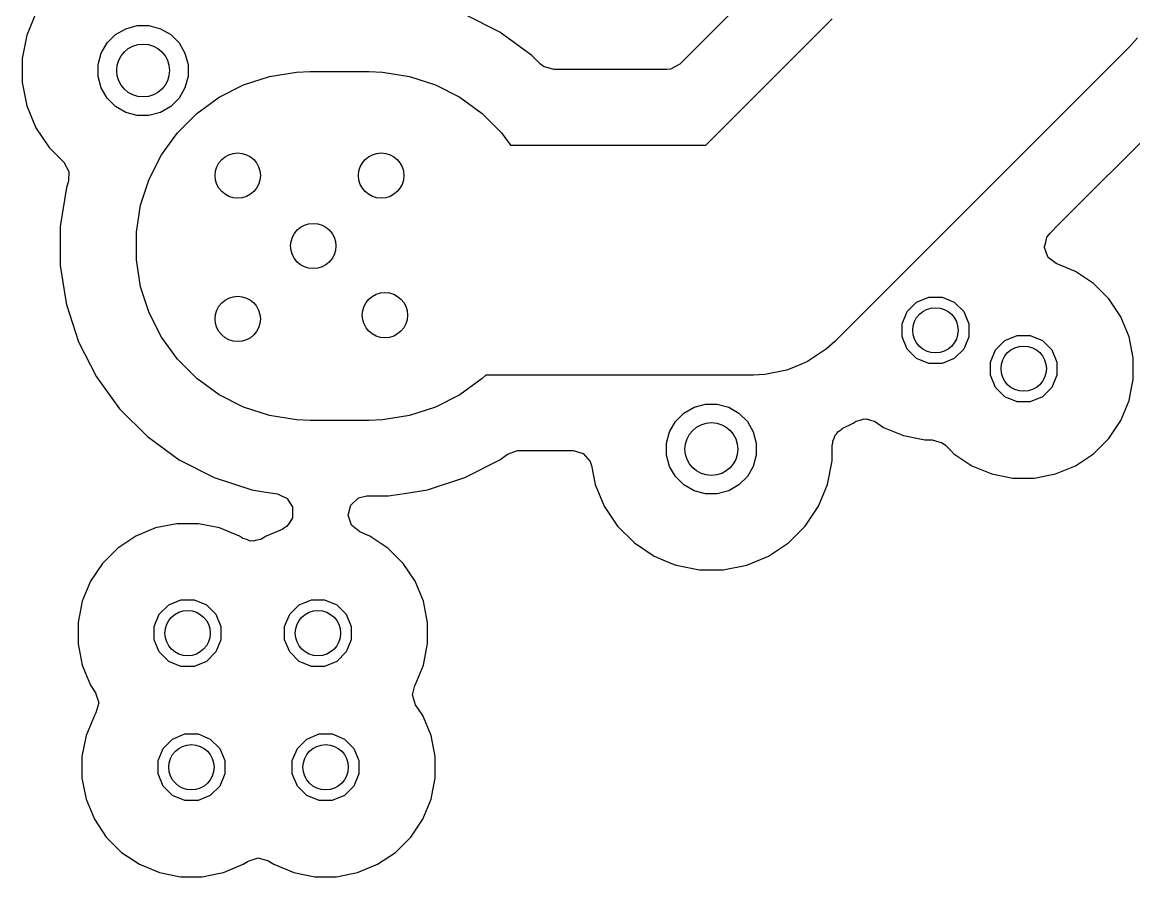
# Model space of a CAD drawing. Header units: inches. Extents: x 5.12 to 6.15, y -4.12 to -1.79.
# Drawn here: x 5.5639 to 5.8537, y -3.4566 to -3.2336 of the extents above; entities that cross this region are included whole.
import ezdxf

# ---------------------------------------------------------------- set-up
doc = ezdxf.new("R2010")
doc.units = ezdxf.units.IN
doc.header["$MEASUREMENT"] = 0
doc.layers.add('In2.Cu', color=33, linetype='CONTINUOUS', true_color=0xce7d2c)

msp = doc.modelspace()

# ---------------------------------------------------------------- linework, layer by layer
at = {"layer": 'In2.Cu', "linetype": 'CONTINUOUS'}
for p, q in [((5.56747, -3.23129), (5.5651, -3.23703)), ((5.74902, -3.23089), (5.73537, -3.24453)), ((5.68843, -3.23623), (5.67929, -3.23157)), ((5.7421, -3.26567), (5.77505, -3.23272)), ((5.5651, -3.23703), (5.56389, -3.24312)), ((5.5651, -3.23703), (5.5651, -3.23703)), ((5.58603, -3.23903), (5.58821, -3.23685)), ((5.58821, -3.23685), (5.59088, -3.23531)), ((5.59088, -3.23531), (5.59386, -3.23451)), ((5.59386, -3.23451), (5.59694, -3.23451)), ((5.59694, -3.23451), (5.59992, -3.23531)), ((5.59992, -3.23531), (5.60259, -3.23685)), ((5.60259, -3.23685), (5.60477, -3.23903)), ((5.69674, -3.24226), (5.68843, -3.23623)), ((5.58449, -3.2417), (5.58603, -3.23903)), ((5.60477, -3.23903), (5.60631, -3.2417)), ((5.85271, -3.23991), (5.81747, -3.27515)), ((5.85469, -3.23773), (5.85271, -3.23991)), ((5.58369, -3.24468), (5.58449, -3.2417)), ((5.60631, -3.2417), (5.60711, -3.24468)), ((5.69901, -3.24453), (5.69674, -3.24226)), ((5.69674, -3.24226), (5.69674, -3.24226)), ((5.56389, -3.24312), (5.56389, -3.24933)), ((5.58369, -3.24776), (5.58369, -3.24468)), ((5.60711, -3.24468), (5.60711, -3.24776)), ((5.69982, -3.24519), (5.69901, -3.24453)), ((5.70246, -3.24596), (5.69982, -3.24519)), ((5.73192, -3.24596), (5.70246, -3.24596)), ((5.73295, -3.24585), (5.73192, -3.24596)), ((5.73537, -3.24453), (5.73295, -3.24585)), ((5.58449, -3.25074), (5.58369, -3.24776)), ((5.60711, -3.24776), (5.60631, -3.25074)), ((5.62159, -3.24996), (5.62838, -3.24776)), ((5.62838, -3.24776), (5.63543, -3.24664)), ((5.63543, -3.24664), (5.639, -3.2465)), ((5.639, -3.2465), (5.63976, -3.2465)), ((5.63976, -3.2465), (5.65426, -3.2465)), ((5.65426, -3.2465), (5.65783, -3.24664)), ((5.65783, -3.24664), (5.66488, -3.24776)), ((5.66488, -3.24776), (5.67167, -3.24996)), ((5.56389, -3.24933), (5.5651, -3.25541)), ((5.58603, -3.25341), (5.58449, -3.25074)), ((5.60631, -3.25074), (5.60477, -3.25341)), ((5.61523, -3.2532), (5.62159, -3.24996)), ((5.67167, -3.24996), (5.67803, -3.2532)), ((5.58821, -3.25559), (5.58603, -3.25341)), ((5.60477, -3.25341), (5.60259, -3.25559)), ((5.60945, -3.2574), (5.61523, -3.2532)), ((5.67803, -3.2532), (5.68381, -3.2574)), ((5.5651, -3.25541), (5.5651, -3.25542)), ((5.5651, -3.25542), (5.56747, -3.26115)), ((5.59088, -3.25713), (5.58821, -3.25559)), ((5.59386, -3.25793), (5.59088, -3.25713)), ((5.59992, -3.25713), (5.59694, -3.25793)), ((5.60259, -3.25559), (5.59992, -3.25713)), ((5.6044, -3.26245), (5.60945, -3.2574)), ((5.68381, -3.2574), (5.68886, -3.26245)), ((5.83417, -3.28632), (5.86421, -3.25628)), ((5.59694, -3.25793), (5.59386, -3.25793)), ((5.56747, -3.26115), (5.56747, -3.26115)), ((5.56747, -3.26115), (5.57092, -3.26631)), ((5.6002, -3.26823), (5.6044, -3.26245)), ((5.68886, -3.26245), (5.6912, -3.26567)), ((5.6912, -3.26567), (5.7421, -3.26567)), ((5.57092, -3.26631), (5.57092, -3.26631)), ((5.57092, -3.26631), (5.57474, -3.27013)), ((5.59696, -3.27459), (5.6002, -3.26823)), ((5.57474, -3.27013), (5.57606, -3.27255)), ((5.57606, -3.27255), (5.57593, -3.27509)), ((5.59476, -3.28138), (5.59696, -3.27459)), ((5.5754, -3.27673), (5.5738, -3.28687)), ((5.57593, -3.27509), (5.5754, -3.27673)), ((5.81747, -3.27515), (5.77574, -3.31688)), ((5.81747, -3.27515), (5.81747, -3.27515)), ((5.59364, -3.28843), (5.59476, -3.28138)), ((5.83187, -3.28862), (5.83417, -3.28632)), ((5.83417, -3.28632), (5.83417, -3.28632)), ((5.5738, -3.28687), (5.5738, -3.29713)), ((5.59364, -3.29557), (5.59364, -3.28843)), ((5.83112, -3.28958), (5.83187, -3.28862)), ((5.83044, -3.29225), (5.83076, -3.291)), ((5.83047, -3.29233), (5.83044, -3.29225)), ((5.83045, -3.29242), (5.83047, -3.29233)), ((5.83076, -3.291), (5.83104, -3.28973)), ((5.83104, -3.28973), (5.83111, -3.28964)), ((5.83111, -3.28964), (5.83112, -3.28958)), ((5.8309, -3.29363), (5.83045, -3.29242)), ((5.83131, -3.29486), (5.8309, -3.29363)), ((5.83138, -3.29492), (5.83131, -3.29486)), ((5.83141, -3.295), (5.83138, -3.29492)), ((5.83245, -3.29577), (5.83141, -3.295)), ((5.5738, -3.29713), (5.57517, -3.30579)), ((5.59476, -3.30262), (5.59364, -3.29557)), ((5.83345, -3.29658), (5.83245, -3.29577)), ((5.83853, -3.29869), (5.83345, -3.29658)), ((5.84321, -3.30181), (5.83853, -3.29869)), ((5.83853, -3.29869), (5.83853, -3.29869)), ((5.59696, -3.30941), (5.59476, -3.30262)), ((5.84719, -3.30579), (5.84321, -3.30181)), ((5.84321, -3.30181), (5.84321, -3.30181)), ((5.57517, -3.30579), (5.5754, -3.30727)), ((5.79463, -3.30908), (5.79708, -3.30663)), ((5.79708, -3.30663), (5.80027, -3.30531)), ((5.80027, -3.30531), (5.80373, -3.30531)), ((5.80373, -3.30531), (5.80692, -3.30663)), ((5.80692, -3.30663), (5.80937, -3.30908)), ((5.85031, -3.31047), (5.84719, -3.30579)), ((5.84719, -3.30579), (5.84719, -3.30579)), ((5.5754, -3.30727), (5.57857, -3.31703)), ((5.6002, -3.31577), (5.59696, -3.30941)), ((5.79331, -3.31227), (5.79463, -3.30908)), ((5.80937, -3.30908), (5.81069, -3.31227)), ((5.79331, -3.31573), (5.79331, -3.31227)), ((5.81069, -3.31227), (5.81069, -3.31573)), ((5.85247, -3.31567), (5.85031, -3.31047)), ((5.85031, -3.31047), (5.85031, -3.31047)), ((5.85031, -3.31047), (5.85031, -3.31047)), ((5.82008, -3.31663), (5.82327, -3.31531)), ((5.82327, -3.31531), (5.82673, -3.31531)), ((5.82673, -3.31531), (5.82992, -3.31663)), ((5.57857, -3.31703), (5.58323, -3.32617)), ((5.6044, -3.32155), (5.6002, -3.31577)), ((5.77574, -3.31688), (5.77356, -3.31886)), ((5.79463, -3.31892), (5.79331, -3.31573)), ((5.81069, -3.31573), (5.80937, -3.31892)), ((5.81763, -3.31908), (5.82008, -3.31663)), ((5.82992, -3.31663), (5.83237, -3.31908)), ((5.85356, -3.32119), (5.85247, -3.31567)), ((5.85247, -3.31567), (5.85247, -3.31567)), ((5.85247, -3.31567), (5.85247, -3.31567)), ((5.77356, -3.31886), (5.76867, -3.32213)), ((5.79708, -3.32137), (5.79463, -3.31892)), ((5.80937, -3.31892), (5.80692, -3.32137)), ((5.81631, -3.32227), (5.81763, -3.31908)), ((5.83237, -3.31908), (5.83369, -3.32227)), ((5.85356, -3.32681), (5.85356, -3.32119)), ((5.60945, -3.3266), (5.6044, -3.32155)), ((5.76708, -3.32279), (5.76324, -3.32438)), ((5.76867, -3.32213), (5.76708, -3.32279)), ((5.80027, -3.32269), (5.79708, -3.32137)), ((5.80373, -3.32269), (5.80027, -3.32269)), ((5.80692, -3.32137), (5.80373, -3.32269)), ((5.81631, -3.32573), (5.81631, -3.32227)), ((5.83369, -3.32227), (5.83369, -3.32573)), ((5.58323, -3.32617), (5.58926, -3.33448)), ((5.61523, -3.3308), (5.60945, -3.3266)), ((5.68381, -3.3266), (5.67803, -3.3308)), ((5.68474, -3.32567), (5.68381, -3.3266)), ((5.75453, -3.32567), (5.68474, -3.32567)), ((5.75747, -3.32552), (5.75453, -3.32567)), ((5.76324, -3.32438), (5.75747, -3.32552)), ((5.81763, -3.32892), (5.81631, -3.32573)), ((5.83369, -3.32573), (5.83237, -3.32892)), ((5.85312, -3.32902), (5.85356, -3.32681)), ((5.82008, -3.33137), (5.81763, -3.32892)), ((5.83237, -3.32892), (5.82992, -3.33137)), ((5.85247, -3.33233), (5.85312, -3.32902)), ((5.62159, -3.33404), (5.61523, -3.3308)), ((5.67803, -3.3308), (5.67167, -3.33404)), ((5.82327, -3.33269), (5.82008, -3.33137)), ((5.82673, -3.33269), (5.82327, -3.33269)), ((5.82992, -3.33137), (5.82673, -3.33269)), ((5.85031, -3.33753), (5.85247, -3.33233)), ((5.58926, -3.33448), (5.59652, -3.34174)), ((5.62838, -3.33624), (5.62159, -3.33404)), ((5.67167, -3.33404), (5.66488, -3.33624)), ((5.73421, -3.33779), (5.73639, -3.33561)), ((5.73639, -3.33561), (5.73906, -3.33407)), ((5.73906, -3.33407), (5.74204, -3.33327)), ((5.74204, -3.33327), (5.74512, -3.33327)), ((5.74512, -3.33327), (5.7481, -3.33407)), ((5.7481, -3.33407), (5.75077, -3.33561)), ((5.75077, -3.33561), (5.75295, -3.33779)), ((5.63543, -3.33736), (5.62838, -3.33624)), ((5.639, -3.3375), (5.63543, -3.33736)), ((5.63976, -3.3375), (5.639, -3.3375)), ((5.65426, -3.3375), (5.63976, -3.3375)), ((5.65783, -3.33736), (5.65426, -3.3375)), ((5.66488, -3.33624), (5.65783, -3.33736)), ((5.73267, -3.34046), (5.73421, -3.33779)), ((5.75295, -3.33779), (5.75449, -3.34046)), ((5.77771, -3.33964), (5.78058, -3.33818)), ((5.78058, -3.33818), (5.78106, -3.33783)), ((5.78106, -3.33783), (5.78134, -3.33768)), ((5.78134, -3.33768), (5.78238, -3.33746)), ((5.78238, -3.33746), (5.78339, -3.3371)), ((5.78339, -3.3371), (5.78371, -3.33717)), ((5.78371, -3.33717), (5.78403, -3.3371)), ((5.78403, -3.3371), (5.78503, -3.33748)), ((5.78503, -3.33748), (5.78607, -3.33772)), ((5.78607, -3.33772), (5.78638, -3.33791)), ((5.78638, -3.33791), (5.78847, -3.33931)), ((5.84719, -3.34221), (5.85031, -3.33753)), ((5.73187, -3.34344), (5.73267, -3.34046)), ((5.75449, -3.34046), (5.75529, -3.34344)), ((5.77563, -3.34215), (5.77587, -3.34133)), ((5.77587, -3.34133), (5.77631, -3.34092)), ((5.77631, -3.34092), (5.77654, -3.3405)), ((5.77654, -3.3405), (5.77756, -3.33976)), ((5.77756, -3.33976), (5.77766, -3.33967)), ((5.77766, -3.33967), (5.77771, -3.33964)), ((5.78847, -3.33931), (5.78847, -3.33931)), ((5.78847, -3.33931), (5.78847, -3.33931)), ((5.78847, -3.33931), (5.79367, -3.34147)), ((5.79367, -3.34147), (5.79367, -3.34147)), ((5.79367, -3.34147), (5.79367, -3.34147)), ((5.79367, -3.34147), (5.79919, -3.34256)), ((5.59652, -3.34174), (5.60483, -3.34777)), ((5.73187, -3.34653), (5.73187, -3.34344)), ((5.75529, -3.34344), (5.75529, -3.34653)), ((5.7751, -3.34396), (5.77525, -3.34345)), ((5.7751, -3.34809), (5.7751, -3.34396)), ((5.77521, -3.34291), (5.77563, -3.34215)), ((5.77525, -3.34345), (5.77521, -3.34291)), ((5.79919, -3.34256), (5.79919, -3.34256)), ((5.79919, -3.34256), (5.80115, -3.34256)), ((5.80115, -3.34256), (5.80379, -3.34334)), ((5.80379, -3.34334), (5.8046, -3.34399)), ((5.8046, -3.34399), (5.80598, -3.34537)), ((5.84321, -3.34619), (5.84719, -3.34221)), ((5.68843, -3.34777), (5.68936, -3.34709)), ((5.68936, -3.34709), (5.69044, -3.34631)), ((5.69044, -3.34631), (5.69304, -3.34538)), ((5.69304, -3.34538), (5.69331, -3.34537)), ((5.69331, -3.34537), (5.70752, -3.34537)), ((5.70752, -3.34537), (5.71016, -3.34615)), ((5.71016, -3.34615), (5.71196, -3.34823)), ((5.73267, -3.3495), (5.73187, -3.34653)), ((5.75529, -3.34653), (5.75449, -3.3495)), ((5.80598, -3.34537), (5.80679, -3.34619)), ((5.80679, -3.34619), (5.81147, -3.34931)), ((5.83853, -3.34931), (5.84321, -3.34619)), ((5.60483, -3.34777), (5.61397, -3.35243)), ((5.67929, -3.35243), (5.68843, -3.34777)), ((5.71196, -3.34823), (5.71231, -3.3493)), ((5.71231, -3.3493), (5.71328, -3.35418)), ((5.73421, -3.35217), (5.73267, -3.3495)), ((5.75449, -3.3495), (5.75295, -3.35217)), ((5.77389, -3.35418), (5.7751, -3.34809)), ((5.81147, -3.34931), (5.81147, -3.34931)), ((5.81147, -3.34931), (5.81147, -3.34931)), ((5.81147, -3.34931), (5.81667, -3.35147)), ((5.83333, -3.35147), (5.83853, -3.34931)), ((5.61397, -3.35243), (5.62373, -3.3556)), ((5.66953, -3.3556), (5.67929, -3.35243)), ((5.73639, -3.35435), (5.73421, -3.35217)), ((5.75295, -3.35217), (5.75077, -3.35435)), ((5.81667, -3.35147), (5.81667, -3.35147)), ((5.81667, -3.35147), (5.81667, -3.35147)), ((5.81667, -3.35147), (5.82219, -3.35256)), ((5.82219, -3.35256), (5.82219, -3.35256)), ((5.82219, -3.35256), (5.82781, -3.35256)), ((5.82781, -3.35256), (5.83153, -3.35182)), ((5.83153, -3.35182), (5.83333, -3.35147)), ((5.62373, -3.3556), (5.62744, -3.35619)), ((5.66406, -3.35647), (5.66953, -3.3556)), ((5.71328, -3.35418), (5.71328, -3.35418)), ((5.71328, -3.35418), (5.71565, -3.35991)), ((5.73906, -3.3559), (5.73639, -3.35435)), ((5.74204, -3.35669), (5.73906, -3.3559)), ((5.7481, -3.3559), (5.74512, -3.35669)), ((5.75077, -3.35435), (5.7481, -3.3559)), ((5.77151, -3.35991), (5.77389, -3.35418)), ((5.62744, -3.35619), (5.63045, -3.35666)), ((5.63045, -3.35666), (5.63165, -3.35723)), ((5.63165, -3.35723), (5.63286, -3.35777)), ((5.63286, -3.35777), (5.63289, -3.35782)), ((5.63289, -3.35782), (5.63294, -3.35784)), ((5.63294, -3.35784), (5.63364, -3.35897)), ((5.63364, -3.35897), (5.63436, -3.36007)), ((5.64957, -3.3596), (5.65158, -3.35772)), ((5.65158, -3.35772), (5.65376, -3.3572)), ((5.65376, -3.3572), (5.65939, -3.3572)), ((5.65939, -3.3572), (5.66406, -3.35647)), ((5.74512, -3.35669), (5.74204, -3.35669)), ((5.63436, -3.36007), (5.63436, -3.36013)), ((5.63436, -3.36013), (5.63439, -3.36018)), ((5.63439, -3.36018), (5.63437, -3.3615)), ((5.63437, -3.3615), (5.63438, -3.36282)), ((5.64889, -3.36226), (5.64957, -3.3596)), ((5.71565, -3.35991), (5.71565, -3.35991)), ((5.71565, -3.35991), (5.7191, -3.36507)), ((5.76806, -3.36507), (5.77151, -3.35991)), ((5.60419, -3.36444), (5.59867, -3.36553)), ((5.60981, -3.36444), (5.60419, -3.36444)), ((5.60419, -3.36444), (5.60419, -3.36444)), ((5.61533, -3.36553), (5.60981, -3.36444)), ((5.60981, -3.36444), (5.60981, -3.36444)), ((5.63362, -3.36403), (5.63291, -3.36515)), ((5.63435, -3.36293), (5.63362, -3.36403)), ((5.63438, -3.36282), (5.63435, -3.36287)), ((5.63435, -3.36287), (5.63435, -3.36293)), ((5.64975, -3.36487), (5.64889, -3.36226)), ((5.59347, -3.36769), (5.58879, -3.37081)), ((5.59867, -3.36553), (5.59347, -3.36769)), ((5.59347, -3.36769), (5.59347, -3.36769)), ((5.59867, -3.36553), (5.59867, -3.36553)), ((5.62053, -3.36769), (5.61533, -3.36553)), ((5.61533, -3.36553), (5.61533, -3.36553)), ((5.62129, -3.36819), (5.62053, -3.36769)), ((5.62747, -3.36769), (5.6264, -3.3684)), ((5.63165, -3.36596), (5.62747, -3.36769)), ((5.63175, -3.36591), (5.63165, -3.36596)), ((5.63283, -3.36522), (5.63175, -3.36591)), ((5.63285, -3.36519), (5.63283, -3.36522)), ((5.63291, -3.36515), (5.63285, -3.36519)), ((5.6519, -3.3666), (5.64975, -3.36487)), ((5.65453, -3.36769), (5.6519, -3.3666)), ((5.65921, -3.37081), (5.65453, -3.36769)), ((5.65453, -3.36769), (5.65453, -3.36769)), ((5.7191, -3.36507), (5.7191, -3.36507)), ((5.7191, -3.36507), (5.72349, -3.36946)), ((5.76367, -3.36946), (5.76632, -3.36681)), ((5.76632, -3.36681), (5.76806, -3.36507)), ((5.62143, -3.36829), (5.62129, -3.36819)), ((5.62241, -3.36856), (5.62143, -3.36829)), ((5.62334, -3.36897), (5.62241, -3.36856)), ((5.62372, -3.36892), (5.62334, -3.36897)), ((5.62409, -3.36902), (5.62372, -3.36892)), ((5.62506, -3.36871), (5.62409, -3.36902)), ((5.62606, -3.36856), (5.62506, -3.36871)), ((5.6264, -3.3684), (5.62606, -3.36856)), ((5.72349, -3.36946), (5.72349, -3.36946)), ((5.72349, -3.36946), (5.72865, -3.37291)), ((5.75851, -3.37291), (5.76367, -3.36946)), ((5.58879, -3.37081), (5.58481, -3.37479)), ((5.58879, -3.37081), (5.58879, -3.37081)), ((5.66319, -3.37479), (5.65921, -3.37081)), ((5.65921, -3.37081), (5.65921, -3.37081)), ((5.72865, -3.37291), (5.72865, -3.37291)), ((5.72865, -3.37291), (5.73319, -3.37479)), ((5.75278, -3.37529), (5.75851, -3.37291)), ((5.58481, -3.37479), (5.58169, -3.37947)), ((5.58481, -3.37479), (5.58481, -3.37479)), ((5.66631, -3.37947), (5.66319, -3.37479)), ((5.66319, -3.37479), (5.66319, -3.37479)), ((5.73319, -3.37479), (5.73439, -3.37529)), ((5.73439, -3.37529), (5.74048, -3.3765)), ((5.74669, -3.3765), (5.75278, -3.37529)), ((5.74048, -3.3765), (5.74048, -3.3765)), ((5.74048, -3.3765), (5.74048, -3.3765)), ((5.74048, -3.3765), (5.74669, -3.3765)), ((5.74669, -3.3765), (5.74669, -3.3765)), ((5.58169, -3.37947), (5.57953, -3.38467)), ((5.58169, -3.37947), (5.58169, -3.37947)), ((5.66847, -3.38467), (5.66631, -3.37947)), ((5.66631, -3.37947), (5.66631, -3.37947)), ((5.66631, -3.37947), (5.66631, -3.37947)), ((5.57953, -3.38467), (5.57844, -3.39019)), ((5.57953, -3.38467), (5.57953, -3.38467)), ((5.60208, -3.38563), (5.60527, -3.38431)), ((5.60527, -3.38431), (5.60873, -3.38431)), ((5.60873, -3.38431), (5.61192, -3.38563)), ((5.63608, -3.38563), (5.63927, -3.38431)), ((5.63927, -3.38431), (5.64273, -3.38431)), ((5.64273, -3.38431), (5.64592, -3.38563)), ((5.66956, -3.39019), (5.66847, -3.38467)), ((5.66847, -3.38467), (5.66847, -3.38467)), ((5.66847, -3.38467), (5.66847, -3.38467)), ((5.59963, -3.38808), (5.60208, -3.38563)), ((5.61192, -3.38563), (5.61437, -3.38808)), ((5.63363, -3.38808), (5.63608, -3.38563)), ((5.64592, -3.38563), (5.64837, -3.38808)), ((5.57844, -3.39019), (5.57844, -3.39019)), ((5.57844, -3.39019), (5.57844, -3.39581)), ((5.59831, -3.39127), (5.59963, -3.38808)), ((5.61437, -3.38808), (5.61569, -3.39127)), ((5.63231, -3.39127), (5.63363, -3.38808)), ((5.64837, -3.38808), (5.64969, -3.39127)), ((5.66956, -3.39581), (5.66956, -3.39019)), ((5.59831, -3.39473), (5.59831, -3.39127)), ((5.61569, -3.39127), (5.61569, -3.39473)), ((5.63231, -3.39473), (5.63231, -3.39127)), ((5.64969, -3.39127), (5.64969, -3.39473)), ((5.57844, -3.39581), (5.57844, -3.39581)), ((5.57844, -3.39581), (5.57844, -3.39581)), ((5.57844, -3.39581), (5.57953, -3.40133)), ((5.59963, -3.39792), (5.59831, -3.39473)), ((5.61569, -3.39473), (5.61437, -3.39792)), ((5.63363, -3.39792), (5.63231, -3.39473)), ((5.64969, -3.39473), (5.64837, -3.39792)), ((5.66847, -3.40133), (5.66949, -3.39616)), ((5.66949, -3.39616), (5.66956, -3.39581)), ((5.60208, -3.40037), (5.59963, -3.39792)), ((5.61437, -3.39792), (5.61192, -3.40037)), ((5.63608, -3.40037), (5.63363, -3.39792)), ((5.64837, -3.39792), (5.64592, -3.40037)), ((5.57953, -3.40133), (5.57953, -3.40133)), ((5.57953, -3.40133), (5.58169, -3.40653)), ((5.60527, -3.40169), (5.60208, -3.40037)), ((5.60873, -3.40169), (5.60527, -3.40169)), ((5.61192, -3.40037), (5.60873, -3.40169)), ((5.63927, -3.40169), (5.63608, -3.40037)), ((5.64273, -3.40169), (5.63927, -3.40169)), ((5.64592, -3.40037), (5.64273, -3.40169)), ((5.66631, -3.40653), (5.66847, -3.40133)), ((5.58169, -3.40653), (5.58169, -3.40653)), ((5.58169, -3.40653), (5.58303, -3.40854)), ((5.66565, -3.40909), (5.66622, -3.4067)), ((5.66622, -3.4067), (5.66631, -3.40653)), ((5.66631, -3.40653), (5.66631, -3.40653)), ((5.58303, -3.40854), (5.58385, -3.41116)), ((5.58385, -3.41116), (5.58312, -3.41381)), ((5.66647, -3.41171), (5.66565, -3.40909)), ((5.58303, -3.41396), (5.58269, -3.41447)), ((5.58312, -3.41381), (5.58303, -3.41396)), ((5.66831, -3.41447), (5.66647, -3.41171)), ((5.58269, -3.41447), (5.58053, -3.41967)), ((5.67047, -3.41967), (5.66831, -3.41447)), ((5.66831, -3.41447), (5.66831, -3.41447)), ((5.66831, -3.41447), (5.66831, -3.41447)), ((5.58053, -3.41967), (5.57944, -3.42519)), ((5.58053, -3.41967), (5.58053, -3.41967)), ((5.60308, -3.42063), (5.60627, -3.41931)), ((5.60627, -3.41931), (5.60973, -3.41931)), ((5.60973, -3.41931), (5.61292, -3.42063)), ((5.63808, -3.42063), (5.64127, -3.41931)), ((5.64127, -3.41931), (5.64473, -3.41931)), ((5.64473, -3.41931), (5.64792, -3.42063)), ((5.67156, -3.42519), (5.67047, -3.41967)), ((5.67047, -3.41967), (5.67047, -3.41967)), ((5.67047, -3.41967), (5.67047, -3.41967)), ((5.60063, -3.42308), (5.60308, -3.42063)), ((5.61292, -3.42063), (5.61537, -3.42308)), ((5.63563, -3.42308), (5.63808, -3.42063)), ((5.64792, -3.42063), (5.65037, -3.42308)), ((5.57944, -3.42519), (5.57944, -3.42519)), ((5.57944, -3.42519), (5.57944, -3.43081)), ((5.59931, -3.42627), (5.60063, -3.42308)), ((5.61537, -3.42308), (5.61669, -3.42627)), ((5.63431, -3.42627), (5.63563, -3.42308)), ((5.65037, -3.42308), (5.65169, -3.42627)), ((5.67156, -3.43081), (5.67156, -3.42519)), ((5.59931, -3.42973), (5.59931, -3.42627)), ((5.61669, -3.42627), (5.61669, -3.42973)), ((5.63431, -3.42973), (5.63431, -3.42627)), ((5.65169, -3.42627), (5.65169, -3.42973)), ((5.57944, -3.43081), (5.57944, -3.43081)), ((5.57944, -3.43081), (5.57944, -3.43081)), ((5.57944, -3.43081), (5.58053, -3.43633)), ((5.60063, -3.43292), (5.59931, -3.42973)), ((5.61669, -3.42973), (5.61537, -3.43292)), ((5.63563, -3.43292), (5.63431, -3.42973)), ((5.65169, -3.42973), (5.65037, -3.43292)), ((5.67093, -3.43398), (5.67156, -3.43081)), ((5.60308, -3.43537), (5.60063, -3.43292)), ((5.61537, -3.43292), (5.61292, -3.43537)), ((5.63808, -3.43537), (5.63563, -3.43292)), ((5.65037, -3.43292), (5.64792, -3.43537)), ((5.67047, -3.43633), (5.67093, -3.43398)), ((5.58053, -3.43633), (5.58053, -3.43633)), ((5.58053, -3.43633), (5.58269, -3.44153)), ((5.60627, -3.43669), (5.60308, -3.43537)), ((5.60973, -3.43669), (5.60627, -3.43669)), ((5.61292, -3.43537), (5.60973, -3.43669)), ((5.64127, -3.43669), (5.63808, -3.43537)), ((5.64473, -3.43669), (5.64127, -3.43669)), ((5.64792, -3.43537), (5.64473, -3.43669)), ((5.66831, -3.44153), (5.67047, -3.43633)), ((5.58269, -3.44153), (5.58269, -3.44153)), ((5.58269, -3.44153), (5.58581, -3.44621)), ((5.66519, -3.44621), (5.66831, -3.44153)), ((5.58581, -3.44621), (5.58581, -3.44621)), ((5.58581, -3.44621), (5.58979, -3.45019)), ((5.66121, -3.45019), (5.66519, -3.44621)), ((5.58979, -3.45019), (5.58979, -3.45019)), ((5.58979, -3.45019), (5.59447, -3.45331)), ((5.62279, -3.45247), (5.62541, -3.45165)), ((5.62541, -3.45165), (5.62807, -3.45238)), ((5.65653, -3.45331), (5.66121, -3.45019)), ((5.59447, -3.45331), (5.59447, -3.45331)), ((5.59447, -3.45331), (5.59447, -3.45331)), ((5.59447, -3.45331), (5.59967, -3.45547)), ((5.61633, -3.45547), (5.62153, -3.45331)), ((5.62153, -3.45331), (5.62233, -3.45278)), ((5.62233, -3.45278), (5.62279, -3.45247)), ((5.62807, -3.45238), (5.62821, -3.45247)), ((5.62821, -3.45247), (5.62947, -3.45331)), ((5.62947, -3.45331), (5.62947, -3.45331)), ((5.62947, -3.45331), (5.63467, -3.45547)), ((5.65133, -3.45547), (5.65653, -3.45331)), ((5.59967, -3.45547), (5.59967, -3.45547)), ((5.59967, -3.45547), (5.59967, -3.45547)), ((5.59967, -3.45547), (5.60519, -3.45656)), ((5.60519, -3.45656), (5.60519, -3.45656)), ((5.60519, -3.45656), (5.61081, -3.45656)), ((5.61081, -3.45656), (5.61498, -3.45573)), ((5.61498, -3.45573), (5.61633, -3.45547)), ((5.63467, -3.45547), (5.63467, -3.45547)), ((5.63467, -3.45547), (5.63467, -3.45547)), ((5.63467, -3.45547), (5.64019, -3.45656)), ((5.64019, -3.45656), (5.64019, -3.45656)), ((5.64019, -3.45656), (5.64581, -3.45656)), ((5.64581, -3.45656), (5.64998, -3.45573)), ((5.64998, -3.45573), (5.65133, -3.45547))]:
    msp.add_line(p, q, dxfattribs=at)
at = {"layer": 'In2.Cu'}
for centre, radius in [((5.5954, -3.24622), 0.00689), ((5.62008, -3.27362), 0.00591), ((5.65748, -3.27362), 0.00591), ((5.63976, -3.292), 0.00591), ((5.62008, -3.31102), 0.00591), ((5.65846, -3.31004), 0.00591), ((5.802, -3.314), 0.00591), ((5.825, -3.324), 0.00591), ((5.74358, -3.34498), 0.00689), ((5.607, -3.393), 0.00591), ((5.641, -3.393), 0.00591), ((5.608, -3.428), 0.00591), ((5.643, -3.428), 0.00591)]:
    msp.add_circle(centre, radius, dxfattribs=at)

doc.saveas('drawing.dxf')
